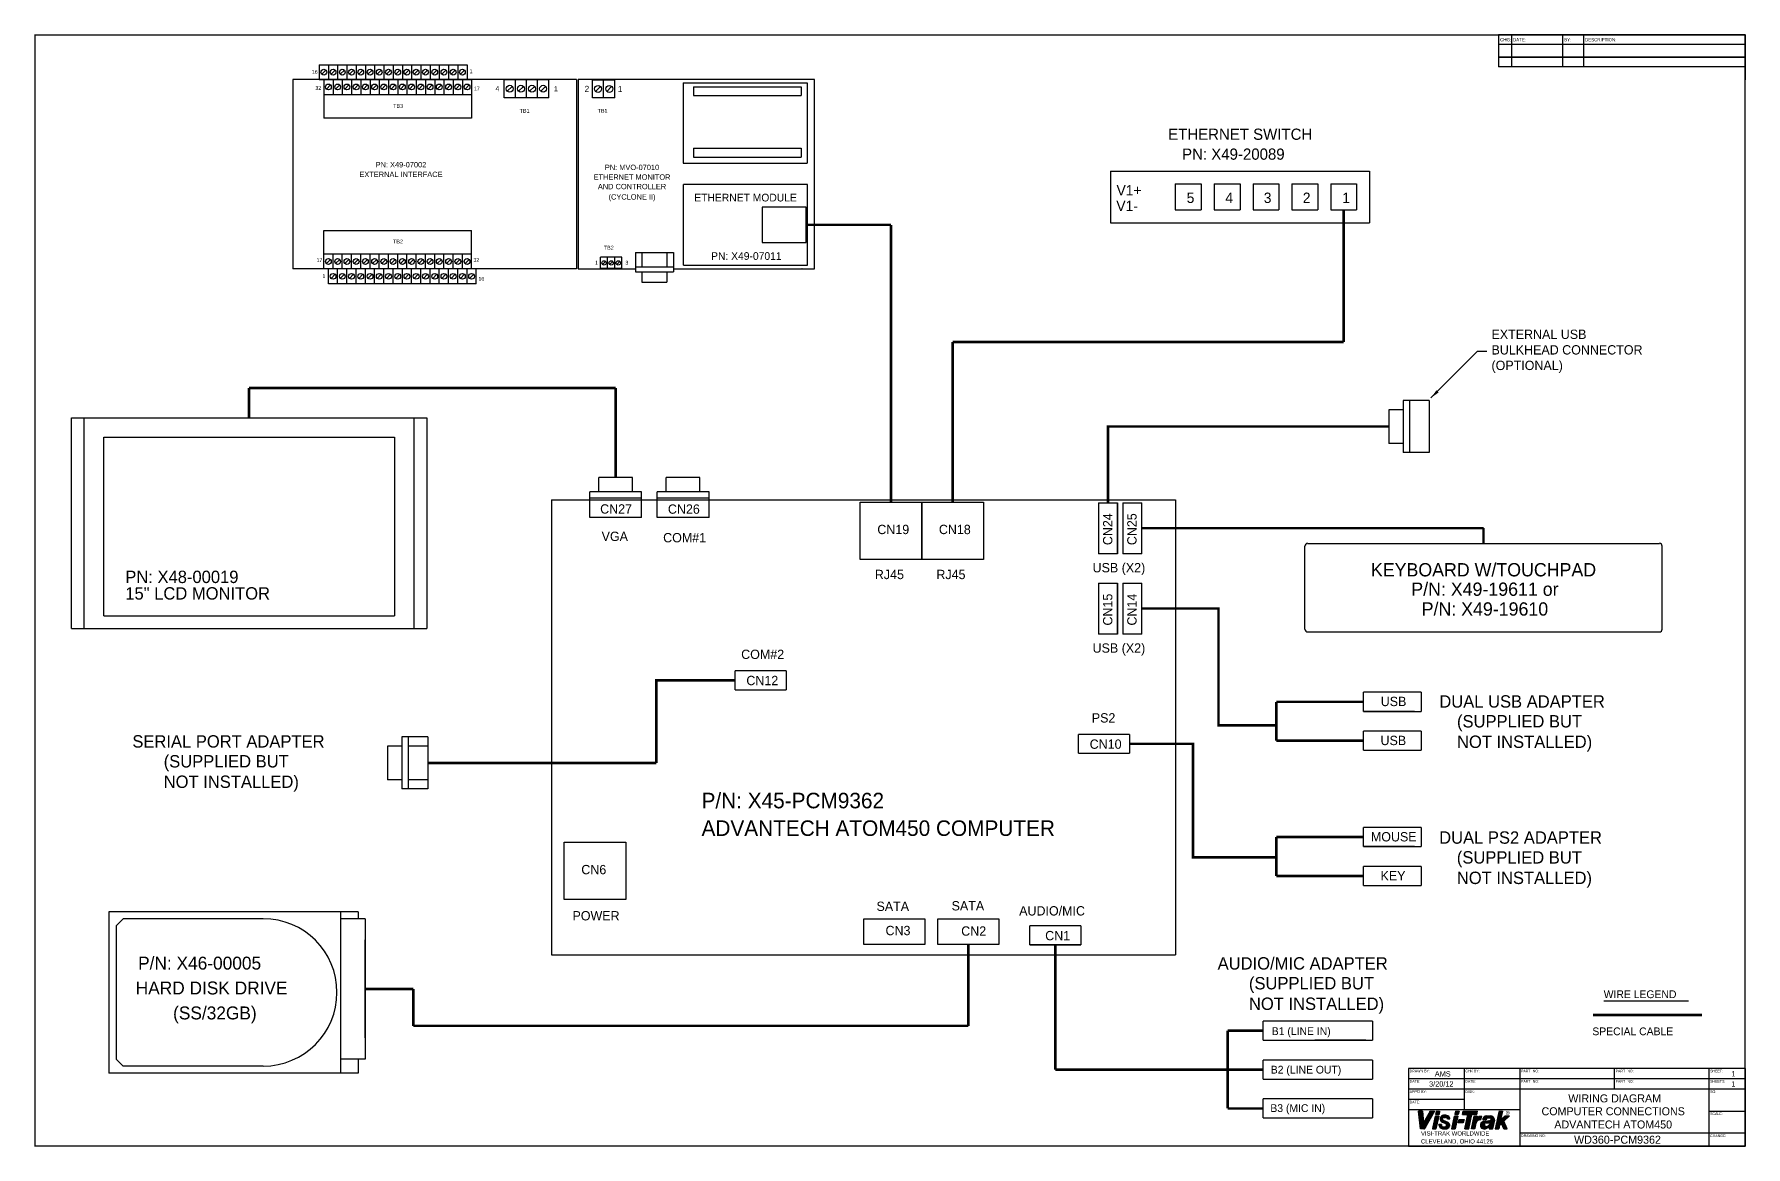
# Model space of a CAD drawing. Extents: x -174 to 331, y -262 to 77.
# Drawn here: x -13.69 to 19.35, y -262.29 to -240.81 of the extents above; entities that cross this region are included whole.
import ezdxf
from ezdxf.enums import TextEntityAlignment as Align

# ---------------------------------------------------------------- set-up
doc = ezdxf.new("R2010")
doc.units = 0
doc.header["$MEASUREMENT"] = 0
doc.linetypes.add('HIDDEN', pattern=[0.375, 0.25, -0.125])
doc.layers.get('0').update_dxf_attribs({"linetype": 'CONTINUOUS'})
for name, color, linetype in [('1', 3, 'CONTINUOUS'), ('1-TOP', 6, 'CONTINUOUS'), ('2-BOTTOM', 7, 'CONTINUOUS'), ('3-SILK1', 9, 'CONTINUOUS'), ('5-BORDERS_PHO', 15, 'CONTINUOUS'), ('TERMINALS', 3, 'CONTINUOUS'), ('TITLE', 2, 'CONTINUOUS')]:
    doc.layers.add(name, color=color, linetype=linetype)
doc.dimstyles.get("Standard").update_dxf_attribs({"dimtxt": 0.18, "dimasz": 0.18, "dimexe": 0.18, "dimexo": 0.0625, "dimgap": 0.09, "dimtad": 0, "dimtih": 1, "dimtoh": 1, "dimdec": 4, "dimzin": 0, "dimdsep": 46, "dimtxsty": 'Standard', "dimcen": 0.09, "dimadec": 0, "dimazin": 0, "dimtfac": 1, "dimtdec": 4, "dimtofl": 0, "dimtmove": 0, "dimatfit": 3, "dimfxl": 1, "dimtolj": 1, "dimtzin": 0, "dimarcsym": 0})

# ---------------------------------------------------------------- blocks, each defined once
blk = doc.blocks.new('REVTITLE')
at = {"color": 2}
blk.add_line((3.85, 0), (3.85, -0.35), dxfattribs=at)
at = {"layer": 'TITLE'}
for p, q in [((3.85, 0), (0, 0)), ((0, 0), (0, -0.35)), ((3.85, -0.15), (0, -0.15)), ((0.2, 0), (0.2, -0.35)), ((1, 0), (1, -0.35)), ((1.325, 0), (1.325, -0.35))]:
    blk.add_line(p, q, dxfattribs=at)
for s, p in [('CHG:', (0.025, -0.1)), ('DATE:', (0.225, -0.1)), ('BY:', (1.025, -0.1)), ('DESCRIPTION:', (1.35, -0.1))]:
    blk.add_text(s, height=0.05, dxfattribs=at).set_placement(p)

msp = doc.modelspace()

# ---------------------------------------------------------------- hatches: boundary and pattern name
at = {"layer": 'TITLE'}
h = msp.add_hatch(dxfattribs=at)
h.set_pattern_fill('ANSI31', color=3, scale=0.05, style=0)
h.set_pattern_definition([(45, (-10.9156514, -261.873287), (-0.0044194174, 0.0044194174), [])])
h.paths.add_polyline_path([(14.057, -261.663), (14.154, -261.663), (14.168, -261.596), (13.894, -261.596), (13.879, -261.663), (13.98, -261.663), (13.923, -261.942), (14, -261.942)])
h.paths.add_polyline_path([(14.165, -261.725), (14.171, -261.697), (14.104, -261.697), (14.053, -261.942), (14.12, -261.942), (14.145, -261.823, -0.412622), (14.229, -261.766), (14.243, -261.697, 0.177777)])
h.paths.add_polyline_path([(14.412, -261.778), (14.292, -261.8, 1.175865), (14.326, -261.938), (14.403, -261.899), (14.393, -261.942), (14.461, -261.942), (14.496, -261.773, 0.450896), (14.424, -261.692), (14.343, -261.692, 0.343381), (14.273, -261.747), (14.269, -261.765), (14.337, -261.765, -0.408367), (14.373, -261.73), (14.408, -261.73, -0.927229)])
h.paths.add_polyline_path([(14.424, -261.822, -0.222166), (14.35, -261.892, -1.186669), (14.338, -261.822)], flags=16)
h.paths.add_polyline_path([(14.615, -261.769), (14.651, -261.596), (14.584, -261.596), (14.512, -261.942), (14.579, -261.942), (14.595, -261.866), (14.629, -261.834), (14.675, -261.942), (14.743, -261.942), (14.678, -261.791), (14.788, -261.692), (14.701, -261.692)])
h.paths.add_polyline_path([(13.668, -261.942), (13.735, -261.942), (13.79, -261.697), (13.723, -261.697)])
h.paths.add_polyline_path([(13.909, -261.759), (13.812, -261.759), (13.798, -261.822), (13.894, -261.822)])
h.paths.add_polyline_path([(13.797, -261.663), (13.812, -261.596), (13.745, -261.596), (13.73, -261.663)])
h.paths.add_polyline_path([(13.52, -261.72), (13.553, -261.72, -0.378254), (13.587, -261.75), (13.637, -261.75, 0.105062), (13.628, -261.72, 0.423951), (13.475, -261.695, 0.564165), (13.489, -261.812), (13.556, -261.842, -0.850893), (13.542, -261.9), (13.501, -261.9, -0.428023), (13.471, -261.866), (13.471, -261.858), (13.421, -261.858, 0.10636), (13.426, -261.885, 0.275844), (13.521, -261.942), (13.55, -261.942, 0.11899), (13.599, -261.928, 0.591571), (13.598, -261.812), (13.509, -261.772, -0.984349)])
h.paths.add_polyline_path([(13.42, -261.697), (13.353, -261.697), (13.298, -261.942), (13.366, -261.942)])
h.paths.add_polyline_path([(13.428, -261.663), (13.438, -261.596), (13.375, -261.596), (13.36, -261.663)])
h.paths.add_polyline_path([(13.336, -261.596), (13.254, -261.596), (13.129, -261.827), (13.109, -261.596), (13.032, -261.596), (13.071, -261.942), (13.148, -261.942)])

# ---------------------------------------------------------------- linework, layer by layer
at = {"color": 2}
for p, q in [((14.576, -241.256), (19.334, -241.256)), ((19.334, -241.256), (19.334, -241.689))]:
    msp.add_line(p, q, dxfattribs=at)
at = {"color": 7, "linetype": 'Continuous'}
for p, q in [((-1.165, -241.749), (1.232, -241.749)), ((-1.165, -241.749), (-1.165, -243.301)), ((-0.964, -241.823), (1.113, -241.823)), ((-0.964, -241.823), (-0.964, -241.996)), ((1.113, -241.823), (1.113, -241.996)), ((1.232, -241.749), (1.232, -243.301)), ((-0.964, -241.996), (1.113, -241.996)), ((-0.964, -243.011), (1.113, -243.011)), ((-0.964, -243.011), (-0.964, -243.184)), ((1.113, -243.011), (1.113, -243.184)), ((-1.165, -243.301), (1.232, -243.301)), ((-0.964, -243.184), (1.113, -243.184)), ((-3.706, -249.797), (-3.706, -258.578)), ((-3.706, -249.797), (8.337, -249.797)), ((7.222, -250.838), (7.222, -249.853)), ((7.689, -250.838), (7.689, -249.853)), ((8.337, -249.797), (8.337, -258.578)), ((7.222, -252.389), (7.222, -251.404)), ((7.689, -252.389), (7.689, -251.404)), ((-0.159, -253.463), (0.827, -253.463)), ((11.969, -253.881), (13.079, -253.881)), ((6.469, -254.691), (7.454, -254.691)), ((11.969, -254.631), (13.079, -254.631)), ((11.969, -256.493), (13.079, -256.493)), ((11.969, -257.243), (13.079, -257.243)), ((-3.706, -258.578), (8.337, -258.578)), ((5.526, -258.388), (6.512, -258.388)), ((10.031, -260.23), (12.141, -260.23)), ((10.031, -260.98), (12.141, -260.98)), ((10.031, -261.73), (12.141, -261.73))]:
    msp.add_line(p, q, dxfattribs=at)
for p, q in [((7.086, -243.451), (12.086, -243.451)), ((7.086, -243.451), (7.086, -244.451)), ((12.086, -243.451), (12.086, -244.451)), ((7.086, -243.654), (7.086, -244.248)), ((8.336, -243.701), (8.836, -243.701)), ((8.336, -243.701), (8.336, -244.201)), ((8.836, -243.701), (8.836, -244.201)), ((9.086, -243.701), (9.586, -243.701)), ((9.086, -243.701), (9.086, -244.201)), ((9.586, -243.701), (9.586, -244.201)), ((9.836, -243.701), (10.336, -243.701)), ((9.836, -243.701), (9.836, -244.201)), ((10.336, -243.701), (10.336, -244.201)), ((10.586, -243.701), (11.086, -243.701)), ((10.586, -243.701), (10.586, -244.201)), ((11.086, -243.701), (11.086, -244.201)), ((11.336, -243.701), (11.836, -243.701)), ((11.336, -243.701), (11.336, -244.201)), ((11.836, -243.701), (11.836, -244.201)), ((7.086, -244.451), (12.086, -244.451)), ((8.336, -244.201), (8.836, -244.201)), ((9.086, -244.201), (9.586, -244.201)), ((9.836, -244.201), (10.336, -244.201)), ((10.586, -244.201), (11.086, -244.201)), ((11.336, -244.201), (11.836, -244.201)), ((-12.973, -248.214), (-6.114, -248.214)), ((-12.973, -252.285), (-12.973, -248.214)), ((-12.723, -252.285), (-12.723, -248.214)), ((-6.364, -248.214), (-6.364, -252.285)), ((-6.114, -248.214), (-6.114, -252.285)), ((-12.348, -248.589), (-6.739, -248.589)), ((-12.348, -252.035), (-12.348, -248.589)), ((-6.739, -248.589), (-6.739, -252.035)), ((6.856, -249.853), (6.856, -250.838)), ((6.856, -249.853), (7.222, -249.853)), ((7.222, -249.853), (7.222, -250.838)), ((7.222, -250.838), (7.222, -250.053)), ((7.322, -249.853), (7.322, -250.838)), ((7.322, -249.853), (7.689, -249.853)), ((7.689, -250.838), (7.689, -250.053)), ((10.837, -252.295), (10.837, -250.691)), ((10.89, -250.638), (17.68, -250.638)), ((17.733, -252.295), (17.733, -250.691)), ((7.222, -250.838), (6.856, -250.838)), ((7.689, -250.838), (7.322, -250.838)), ((6.856, -251.404), (6.856, -252.389)), ((6.856, -251.404), (7.222, -251.404)), ((7.222, -251.404), (7.222, -252.389)), ((7.322, -251.404), (7.322, -252.389)), ((7.322, -251.404), (7.689, -251.404)), ((7.222, -252.389), (7.222, -251.604)), ((7.689, -252.389), (7.689, -251.604)), ((-12.348, -252.035), (-6.739, -252.035)), ((-12.973, -252.285), (-6.114, -252.285)), ((7.222, -252.389), (6.856, -252.389)), ((7.689, -252.389), (7.322, -252.389)), ((10.89, -252.349), (17.68, -252.349)), ((-0.159, -253.463), (-0.159, -253.097)), ((0.827, -253.097), (-0.159, -253.097)), ((0.827, -253.097), (0.827, -253.463)), ((13.079, -253.514), (11.969, -253.514)), ((11.969, -253.881), (11.969, -253.514)), ((13.079, -253.514), (13.079, -253.881)), ((12.954, -253.881), (11.969, -253.881)), ((11.969, -253.881), (12.754, -253.881)), ((7.454, -254.325), (6.469, -254.325)), ((6.469, -254.691), (6.469, -254.325)), ((7.454, -254.325), (7.454, -254.691)), ((11.969, -254.631), (11.969, -254.264)), ((13.079, -254.264), (11.969, -254.264)), ((13.079, -254.264), (13.079, -254.631)), ((11.969, -254.631), (12.754, -254.631)), ((11.969, -256.493), (11.969, -256.126)), ((13.079, -256.126), (11.969, -256.126)), ((13.079, -256.126), (13.079, -256.493)), ((12.954, -256.493), (11.969, -256.493)), ((11.969, -256.493), (12.754, -256.493)), ((13.079, -256.876), (11.969, -256.876)), ((11.969, -257.243), (11.969, -256.876)), ((13.079, -256.876), (13.079, -257.243)), ((11.969, -257.243), (12.754, -257.243)), ((-7.44, -257.75), (-12.247, -257.75)), ((-12.247, -257.75), (-12.247, -260.863)), ((-12.111, -258.02), (-11.976, -257.885)), ((-12.111, -258.02), (-12.111, -260.593)), ((-9.268, -257.885), (-11.976, -257.885)), ((-7.779, -257.75), (-7.779, -260.863)), ((-7.305, -257.885), (-7.779, -257.885)), ((-7.44, -257.75), (-7.44, -257.885)), ((-7.305, -257.885), (-7.305, -260.593)), ((-7.305, -260.186), (-7.305, -258.291)), ((6.512, -258.021), (5.526, -258.021)), ((5.526, -258.388), (5.526, -258.021)), ((6.512, -258.021), (6.512, -258.388)), ((6.512, -258.388), (5.526, -258.388)), ((5.526, -258.388), (6.312, -258.388)), ((16.605, -259.467), (18.242, -259.467)), ((12.141, -259.863), (10.031, -259.863)), ((10.031, -260.23), (10.031, -259.863)), ((12.141, -259.863), (12.141, -260.23)), ((12.016, -260.23), (11.031, -260.23)), ((11.031, -260.23), (11.816, -260.23)), ((-11.976, -260.728), (-12.111, -260.593)), ((-7.305, -260.593), (-7.779, -260.593)), ((-7.44, -260.593), (-7.44, -260.863)), ((12.141, -260.613), (10.031, -260.613)), ((10.031, -260.98), (10.031, -260.613)), ((12.141, -260.613), (12.141, -260.98)), ((-7.44, -260.863), (-12.247, -260.863)), ((-9.268, -260.728), (-11.976, -260.728)), ((11.031, -260.98), (11.816, -260.98)), ((12.141, -261.363), (10.031, -261.363)), ((10.031, -261.73), (10.031, -261.363)), ((12.141, -261.363), (12.141, -261.73)), ((11.031, -261.73), (11.816, -261.73))]:
    msp.add_line(p, q)
at = {"color": 7}
for p, q in [((-2.087, -245.026), (-2.087, -245.394)), ((-1.959, -245.026), (-1.959, -245.302)), ((-1.481, -245.026), (-1.481, -245.302)), ((-1.352, -245.026), (-1.352, -245.394)), ((-2.087, -245.394), (-1.352, -245.394)), ((-1.959, -245.394), (-1.959, -245.596)), ((-1.481, -245.394), (-1.481, -245.596)), ((12.733, -248.058), (12.458, -248.058)), ((12.733, -247.883), (12.733, -248.883)), ((13.233, -247.883), (12.733, -247.883)), ((13.233, -247.883), (12.733, -247.883)), ((12.733, -248.708), (12.458, -248.708)), ((13.233, -248.883), (12.733, -248.883)), ((-2.79, -249.642), (-2.79, -249.367)), ((-2.14, -249.642), (-2.14, -249.367)), ((-1.49, -249.642), (-1.49, -249.367)), ((-0.84, -249.642), (-0.84, -249.367)), ((-2.965, -250.142), (-2.965, -249.642)), ((-1.965, -249.642), (-2.965, -249.642)), ((-1.965, -250.142), (-1.965, -249.642)), ((-1.965, -250.142), (-1.965, -249.642)), ((-1.665, -250.142), (-1.665, -249.642)), ((-0.665, -249.642), (-1.665, -249.642)), ((-0.665, -250.142), (-0.665, -249.642)), ((-6.094, -254.376), (-6.594, -254.376)), ((-6.594, -254.376), (-6.594, -255.376)), ((-6.594, -254.551), (-6.869, -254.551)), ((-6.094, -254.551), (-6.469, -254.551)), ((-6.594, -255.201), (-6.869, -255.201)), ((-6.094, -255.376), (-6.594, -255.376)), ((-6.094, -255.201), (-6.469, -255.201))]:
    msp.add_line(p, q, dxfattribs=at)
at = {"color": 3}
for p in [(19.334, -260.773), (12.834, -262.273)]:
    msp.add_line(p, (19.334, -262.273), dxfattribs=at)
at = {"linetype": 'HIDDEN', "const_width": 0.05}
for points in [[(1.209, -244.49), (2.849, -244.49)], [(2.849, -249.841), (2.849, -244.49)], [(11.586, -244.201), (11.586, -246.753)], [(4.037, -249.841), (4.037, -246.753)], [(11.586, -246.753), (4.037, -246.753)], [(-9.543, -247.64), (-2.465, -247.64)], [(-9.543, -248.214), (-9.543, -247.64)], [(-2.465, -249.367), (-2.465, -247.64)], [(7.039, -249.853), (7.039, -248.383), (12.458, -248.383)], [(7.689, -250.345), (14.285, -250.345)], [(14.285, -250.638), (14.285, -250.345)], [(7.689, -251.896), (9.17, -251.896), (9.17, -254.149), (10.284, -254.149)], [(-0.159, -253.28), (-1.684, -253.28), (-1.684, -254.876)], [(10.284, -253.698), (10.284, -254.448)], [(7.454, -254.508), (8.678, -254.508), (8.678, -256.7), (10.284, -256.7)], [(-1.684, -254.876), (-6.094, -254.876)], [(10.284, -256.309), (10.284, -257.059)], [(4.34, -259.952), (4.34, -258.381)], [(6.019, -260.797), (6.019, -258.388)], [(-6.372, -259.239), (-7.305, -259.239)], [(-6.372, -259.952), (-6.372, -259.239)], [(-6.372, -259.952), (4.34, -259.952)], [(16.399, -259.742), (18.503, -259.742)], [(9.347, -260.047), (9.347, -261.547)], [(9.347, -260.047), (10.031, -260.047)], [(9.347, -260.797), (6.019, -260.797)], [(9.347, -260.797), (10.031, -260.797)], [(9.347, -261.547), (10.031, -261.547)]]:
    msp.add_lwpolyline(points, dxfattribs=at)
at = {"color": 7, "linetype": 'Continuous'}
for points in [[(2.255, -249.841), (3.443, -249.841), (3.443, -250.947), (2.255, -250.947)], [(3.443, -249.841), (4.631, -249.841), (4.631, -250.947), (3.443, -250.947)], [(-3.459, -256.407), (-2.271, -256.407), (-2.271, -257.513), (-3.459, -257.513)], [(3.502, -257.887), (3.502, -258.381), (2.322, -258.381), (2.322, -257.887)], [(4.93, -257.887), (4.93, -258.381), (3.75, -258.381), (3.75, -257.887)]]:
    msp.add_lwpolyline(points, close=True, dxfattribs=at)
at = {"linetype": 'HIDDEN'}
for points in [[(10.284, -253.698, 0.05, 0.05, 0), (11.969, -253.698, 0.05, 0.05, 0)], [(10.284, -254.448, 0.05, 0.05, 0), (11.969, -254.448, 0.05, 0.05, 0)], [(10.284, -256.309, 0.05, 0.05, 0), (11.969, -256.309, 0.05, 0.05, 0)], [(10.284, -257.059, 0.05, 0.05, 0), (11.969, -257.059, 0.05, 0.05, 0)]]:
    msp.add_lwpolyline(points, format="xyseb", dxfattribs=at)
at = {"color": 7}
for centre, radius, start, end in [((1.373, -241.686), 0.00114, 0, 180), ((1.373, -241.686), 0.00114, 0, 180), ((1.373, -241.686), 0.00114, 0, 180), ((1.373, -241.686), 0.00114, 0, 180), ((1.373, -241.686), 0.00114, 180, 0), ((1.373, -241.686), 0.00114, 180, 0), ((1.373, -241.686), 0.00114, 180, 0), ((1.373, -241.686), 0.00114, 180, 0), ((-0.684, -245.266), 0.000228, 0, 180), ((-0.684, -245.266), 0.000228, 0, 180), ((-0.684, -245.266), 0.000228, 0, 180), ((-0.684, -245.266), 0.000228, 0, 180), ((-0.684, -245.266), 0.000228, 180, 0), ((-0.684, -245.266), 0.000228, 180, 0), ((-0.684, -245.266), 0.000228, 180, 0), ((-0.684, -245.266), 0.000228, 180, 0), ((1.129, -245.339), 0.00114, 0, 180), ((1.129, -245.339), 0.00114, 0, 180), ((1.129, -245.339), 0.00114, 0, 180), ((1.129, -245.339), 0.00114, 0, 180), ((1.129, -245.339), 0.00114, 180, 0), ((1.129, -245.339), 0.00114, 180, 0), ((1.129, -245.339), 0.00114, 180, 0), ((1.129, -245.339), 0.00114, 180, 0), ((1.233, -245.266), 0.000228, 0, 180), ((1.233, -245.266), 0.000228, 0, 180), ((1.233, -245.266), 0.000228, 180, 0), ((1.233, -245.266), 0.000228, 180, 0)]:
    msp.add_arc(centre, radius, start, end, dxfattribs=at)
for centre, radius, start, end in [((10.89, -250.691), 0.0535, 90, 180), ((17.68, -250.691), 0.0535, 0, 90), ((10.89, -252.295), 0.0535, 180, 270), ((17.68, -252.295), 0.0535, 270, 0), ((-9.268, -259.306), 1.422, 270, 90)]:
    msp.add_arc(centre, radius, start, end)
at = {"layer": '1-TOP', "color": 7, "linetype": 'Continuous'}
for p, q in [((-3.221, -241.686), (-8.699, -241.686)), ((-8.699, -241.686), (-8.699, -245.341)), ((-3.221, -245.341), (-8.699, -245.341))]:
    msp.add_line(p, q, dxfattribs=at)
at = {"layer": '1-TOP', "color": 7}
for p, q in [((1.373, -241.686), (-3.192, -241.686)), ((-3.192, -241.686), (-3.192, -245.339)), ((1.373, -245.339), (1.373, -241.686)), ((-2.087, -245.026), (-1.352, -245.026)), ((-3.192, -245.339), (-2.087, -245.339)), ((-2.087, -245.302), (-1.352, -245.302)), ((-1.352, -245.339), (1.373, -245.339)), ((-1.959, -245.596), (-1.481, -245.596)), ((12.458, -248.058), (12.458, -248.708)), ((12.858, -247.883), (12.858, -248.883)), ((13.233, -247.883), (13.233, -248.883)), ((13.233, -247.883), (13.233, -248.883)), ((13.233, -247.883), (13.233, -248.883)), ((-2.14, -249.367), (-2.79, -249.367)), ((-0.84, -249.367), (-1.49, -249.367)), ((-1.965, -249.767), (-2.965, -249.767)), ((-0.665, -249.767), (-1.665, -249.767)), ((-1.965, -250.142), (-2.965, -250.142)), ((-0.665, -250.142), (-1.665, -250.142)), ((-6.469, -254.376), (-6.469, -255.376)), ((-6.094, -254.376), (-6.094, -255.376)), ((-6.869, -254.551), (-6.869, -255.201))]:
    msp.add_line(p, q, dxfattribs=at)
at = {"layer": '2-BOTTOM', "color": 7}
msp.add_line((-3.221, -241.686), (-3.221, -245.341), dxfattribs=at)
at = {"layer": '5-BORDERS_PHO', "color": 7}
for p, q in [((1.233, -243.713), (-1.16, -243.713)), ((-1.16, -245.266), (-1.16, -243.713)), ((1.233, -245.266), (1.233, -243.713)), ((1.209, -244.149), (0.364, -244.149)), ((0.364, -244.149), (0.364, -244.83)), ((1.209, -244.83), (1.209, -244.149)), ((0.364, -244.83), (1.209, -244.83)), ((-1.16, -245.266), (1.233, -245.266))]:
    msp.add_line(p, q, dxfattribs=at)
at = {"layer": 'TERMINALS', "color": 7}
for p, q in [((-8.189, -241.401), (-8.011, -241.401)), ((-8.189, -241.401), (-8.189, -241.686)), ((-8.011, -241.401), (-8.011, -241.686)), ((-8.011, -241.401), (-7.833, -241.401)), ((-7.833, -241.401), (-7.833, -241.686)), ((-7.833, -241.401), (-7.654, -241.401)), ((-7.654, -241.401), (-7.476, -241.401)), ((-7.654, -241.401), (-7.654, -241.686)), ((-7.476, -241.401), (-7.476, -241.686)), ((-7.476, -241.401), (-7.476, -241.686)), ((-7.476, -241.401), (-7.298, -241.401)), ((-7.298, -241.401), (-7.119, -241.401)), ((-7.298, -241.401), (-7.298, -241.686)), ((-7.119, -241.401), (-6.941, -241.401)), ((-7.119, -241.401), (-7.119, -241.686)), ((-6.941, -241.401), (-6.763, -241.401)), ((-6.941, -241.401), (-6.941, -241.686)), ((-6.763, -241.401), (-6.763, -241.686)), ((-6.763, -241.401), (-6.584, -241.401)), ((-6.584, -241.401), (-6.406, -241.401)), ((-6.584, -241.401), (-6.584, -241.686)), ((-6.406, -241.401), (-6.406, -241.686)), ((-6.406, -241.401), (-6.227, -241.401)), ((-6.227, -241.401), (-6.049, -241.401)), ((-6.227, -241.401), (-6.227, -241.686)), ((-6.049, -241.401), (-5.871, -241.401)), ((-6.049, -241.401), (-6.049, -241.686)), ((-6.049, -241.401), (-6.049, -241.686)), ((-5.871, -241.401), (-5.692, -241.401)), ((-5.871, -241.401), (-5.871, -241.686)), ((-5.692, -241.401), (-5.514, -241.401)), ((-5.692, -241.401), (-5.692, -241.686)), ((-5.514, -241.401), (-5.336, -241.401)), ((-5.514, -241.401), (-5.514, -241.686)), ((-5.336, -241.401), (-5.336, -241.686)), ((-8.189, -241.686), (-7.387, -241.686)), ((-8.061, -241.504), (-8.139, -241.583)), ((-8.1, -241.686), (-7.922, -241.686)), ((-8.1, -241.686), (-8.1, -241.972)), ((-7.972, -241.79), (-8.05, -241.869)), ((-7.882, -241.504), (-7.961, -241.583)), ((-7.922, -241.686), (-7.743, -241.686)), ((-7.922, -241.686), (-7.922, -241.972)), ((-7.793, -241.79), (-7.872, -241.869)), ((-7.704, -241.504), (-7.783, -241.583)), ((-7.743, -241.686), (-7.565, -241.686)), ((-7.743, -241.686), (-7.743, -241.972)), ((-7.615, -241.79), (-7.694, -241.869)), ((-7.526, -241.504), (-7.604, -241.583)), ((-7.565, -241.686), (-7.387, -241.686)), ((-7.565, -241.686), (-7.565, -241.972)), ((-7.437, -241.79), (-7.515, -241.869)), ((-7.476, -241.686), (-6.049, -241.686)), ((-7.347, -241.504), (-7.426, -241.583)), ((-7.387, -241.686), (-7.208, -241.686)), ((-7.387, -241.686), (-7.387, -241.972)), ((-7.387, -241.686), (-7.387, -241.972)), ((-7.258, -241.79), (-7.337, -241.869)), ((-7.169, -241.504), (-7.248, -241.583)), ((-7.208, -241.686), (-7.03, -241.686)), ((-7.208, -241.686), (-7.208, -241.972)), ((-7.08, -241.79), (-7.159, -241.869)), ((-6.991, -241.504), (-7.069, -241.583)), ((-7.03, -241.686), (-6.852, -241.686)), ((-7.03, -241.686), (-7.03, -241.972)), ((-6.902, -241.79), (-6.98, -241.869)), ((-6.812, -241.504), (-6.891, -241.583)), ((-6.852, -241.686), (-6.673, -241.686)), ((-6.852, -241.686), (-6.852, -241.972)), ((-6.723, -241.79), (-6.802, -241.869)), ((-6.634, -241.504), (-6.713, -241.583)), ((-6.673, -241.686), (-6.673, -241.972)), ((-6.673, -241.686), (-6.495, -241.686)), ((-6.545, -241.79), (-6.623, -241.869)), ((-6.534, -241.583), (-6.456, -241.504)), ((-6.495, -241.686), (-6.317, -241.686)), ((-6.495, -241.686), (-6.495, -241.972)), ((-6.445, -241.869), (-6.366, -241.79)), ((-6.277, -241.504), (-6.356, -241.583)), ((-6.317, -241.686), (-6.138, -241.686)), ((-6.317, -241.686), (-6.317, -241.972)), ((-6.188, -241.79), (-6.267, -241.869)), ((-6.178, -241.583), (-6.099, -241.504)), ((-6.138, -241.686), (-5.96, -241.686)), ((-6.138, -241.686), (-6.138, -241.972)), ((-6.088, -241.869), (-6.01, -241.79)), ((-5.921, -241.504), (-5.999, -241.583)), ((-5.96, -241.686), (-5.782, -241.686)), ((-5.96, -241.686), (-5.96, -241.972)), ((-5.831, -241.79), (-5.91, -241.869)), ((-5.821, -241.583), (-5.742, -241.504)), ((-5.782, -241.686), (-5.603, -241.686)), ((-5.782, -241.686), (-5.782, -241.972)), ((-5.732, -241.869), (-5.653, -241.79)), ((-5.564, -241.504), (-5.643, -241.583)), ((-5.603, -241.686), (-5.425, -241.686)), ((-5.603, -241.686), (-5.603, -241.972)), ((-5.475, -241.79), (-5.553, -241.869)), ((-5.464, -241.583), (-5.386, -241.504)), ((-5.425, -241.686), (-5.247, -241.686)), ((-5.425, -241.686), (-5.425, -241.972)), ((-5.375, -241.869), (-5.296, -241.79)), ((-5.247, -241.686), (-5.247, -241.972)), ((-4.511, -241.692), (-4.618, -241.692)), ((-4.618, -242.036), (-4.618, -241.692)), ((-4.463, -241.817), (-4.558, -241.912)), ((-4.296, -241.692), (-4.511, -241.692)), ((-4.403, -242.036), (-4.403, -241.692)), ((-4.344, -241.912), (-4.249, -241.817)), ((-4.082, -241.692), (-4.296, -241.692)), ((-4.189, -242.036), (-4.189, -241.692)), ((-4.034, -241.817), (-4.129, -241.912)), ((-3.867, -241.692), (-4.082, -241.692)), ((-3.974, -242.036), (-3.974, -241.692)), ((-3.914, -241.912), (-3.82, -241.817)), ((-3.76, -241.692), (-3.867, -241.692)), ((-3.76, -242.036), (-3.76, -241.692)), ((-3.76, -242.036), (-3.76, -241.692)), ((-2.806, -241.695), (-2.913, -241.695)), ((-2.913, -242.039), (-2.913, -241.695)), ((-2.759, -241.82), (-2.853, -241.914)), ((-2.591, -241.695), (-2.806, -241.695)), ((-2.699, -242.039), (-2.699, -241.695)), ((-2.639, -241.914), (-2.544, -241.82)), ((-2.484, -241.695), (-2.591, -241.695)), ((-2.484, -242.039), (-2.484, -241.695)), ((-8.1, -241.972), (-7.387, -241.972)), ((-7.387, -241.972), (-5.247, -241.972)), ((-5.247, -241.972), (-5.247, -242.428)), ((-4.403, -242.036), (-4.618, -242.036)), ((-4.189, -242.036), (-4.403, -242.036)), ((-3.974, -242.036), (-4.189, -242.036)), ((-3.76, -242.036), (-3.974, -242.036)), ((-2.699, -242.039), (-2.913, -242.039)), ((-2.484, -242.039), (-2.699, -242.039)), ((-5.247, -242.428), (-8.1, -242.428)), ((-8.1, -244.599), (-5.247, -244.599)), ((-8.1, -245.055), (-8.1, -244.599)), ((-5.96, -245.055), (-8.1, -245.055)), ((-8.1, -245.341), (-8.1, -245.055)), ((-7.922, -245.341), (-7.922, -245.055)), ((-7.743, -245.341), (-7.743, -245.055)), ((-7.565, -245.341), (-7.565, -245.055)), ((-7.387, -245.341), (-7.387, -245.055)), ((-7.208, -245.341), (-7.208, -245.055)), ((-7.03, -245.341), (-7.03, -245.055)), ((-6.852, -245.341), (-6.852, -245.055)), ((-6.673, -245.341), (-6.673, -245.055)), ((-6.495, -245.341), (-6.495, -245.055)), ((-6.317, -245.341), (-6.317, -245.055)), ((-6.138, -245.341), (-6.138, -245.055)), ((-5.247, -245.055), (-5.96, -245.055)), ((-5.96, -245.341), (-5.96, -245.055)), ((-5.96, -245.341), (-5.96, -245.055)), ((-5.782, -245.341), (-5.782, -245.055)), ((-5.603, -245.341), (-5.603, -245.055)), ((-5.425, -245.341), (-5.425, -245.055)), ((-5.247, -245.341), (-5.247, -245.055)), ((-2.759, -245.335), (-2.759, -245.115)), ((-2.691, -245.115), (-2.759, -245.115)), ((-2.553, -245.115), (-2.691, -245.115)), ((-2.622, -245.335), (-2.622, -245.115)), ((-2.347, -245.115), (-2.553, -245.115)), ((-2.485, -245.335), (-2.485, -245.115)), ((-2.347, -245.335), (-2.347, -245.115)), ((-7.922, -245.341), (-8.1, -245.341)), ((-7.972, -245.159), (-8.05, -245.238)), ((-8.011, -245.627), (-8.011, -245.341)), ((-7.882, -245.445), (-7.961, -245.523)), ((-7.743, -245.341), (-7.922, -245.341)), ((-7.872, -245.238), (-7.793, -245.159)), ((-7.833, -245.627), (-7.833, -245.341)), ((-7.783, -245.523), (-7.704, -245.445)), ((-7.565, -245.341), (-7.743, -245.341)), ((-7.615, -245.159), (-7.694, -245.238)), ((-7.654, -245.627), (-7.654, -245.341)), ((-7.526, -245.445), (-7.604, -245.523)), ((-7.387, -245.341), (-7.565, -245.341)), ((-7.515, -245.238), (-7.437, -245.159)), ((-7.476, -245.627), (-7.476, -245.341)), ((-7.426, -245.523), (-7.347, -245.445)), ((-7.208, -245.341), (-7.387, -245.341)), ((-7.258, -245.159), (-7.337, -245.238)), ((-5.871, -245.341), (-7.298, -245.341)), ((-7.298, -245.627), (-7.298, -245.341)), ((-7.298, -245.627), (-7.298, -245.341)), ((-7.169, -245.445), (-7.248, -245.523)), ((-7.03, -245.341), (-7.208, -245.341)), ((-7.159, -245.238), (-7.08, -245.159)), ((-7.119, -245.627), (-7.119, -245.341)), ((-7.069, -245.523), (-6.991, -245.445)), ((-6.852, -245.341), (-7.03, -245.341)), ((-6.902, -245.159), (-6.98, -245.238)), ((-6.941, -245.627), (-6.941, -245.341)), ((-6.812, -245.445), (-6.891, -245.523)), ((-6.673, -245.341), (-6.852, -245.341)), ((-6.802, -245.238), (-6.723, -245.159)), ((-6.763, -245.627), (-6.763, -245.341)), ((-6.713, -245.523), (-6.634, -245.445)), ((-6.495, -245.341), (-6.673, -245.341)), ((-6.623, -245.238), (-6.545, -245.159)), ((-6.584, -245.627), (-6.584, -245.341)), ((-6.534, -245.523), (-6.456, -245.445)), ((-6.317, -245.341), (-6.495, -245.341)), ((-6.445, -245.238), (-6.366, -245.159)), ((-6.406, -245.627), (-6.406, -245.341)), ((-6.356, -245.523), (-6.277, -245.445)), ((-6.138, -245.341), (-6.317, -245.341)), ((-6.267, -245.238), (-6.188, -245.159)), ((-6.227, -245.627), (-6.227, -245.341)), ((-6.178, -245.523), (-6.099, -245.445)), ((-5.96, -245.341), (-6.138, -245.341)), ((-6.088, -245.238), (-6.01, -245.159)), ((-6.049, -245.627), (-6.049, -245.341)), ((-5.999, -245.523), (-5.921, -245.445)), ((-5.157, -245.341), (-5.96, -245.341)), ((-5.782, -245.341), (-5.96, -245.341)), ((-5.91, -245.238), (-5.831, -245.159)), ((-5.871, -245.627), (-5.871, -245.341)), ((-5.871, -245.627), (-5.871, -245.341)), ((-5.821, -245.523), (-5.742, -245.445)), ((-5.603, -245.341), (-5.782, -245.341)), ((-5.732, -245.238), (-5.653, -245.159)), ((-5.692, -245.627), (-5.692, -245.341)), ((-5.643, -245.523), (-5.564, -245.445)), ((-5.425, -245.341), (-5.603, -245.341)), ((-5.553, -245.238), (-5.475, -245.159)), ((-5.514, -245.627), (-5.514, -245.341)), ((-5.464, -245.523), (-5.386, -245.445)), ((-5.247, -245.341), (-5.425, -245.341)), ((-5.375, -245.238), (-5.296, -245.159)), ((-5.336, -245.627), (-5.336, -245.341)), ((-5.286, -245.523), (-5.207, -245.445)), ((-5.157, -245.627), (-5.157, -245.341)), ((-2.622, -245.335), (-2.759, -245.335)), ((-2.661, -245.195), (-2.721, -245.255)), ((-2.485, -245.335), (-2.622, -245.335)), ((-2.584, -245.255), (-2.523, -245.195)), ((-2.347, -245.335), (-2.485, -245.335)), ((-2.386, -245.195), (-2.446, -245.255)), ((-7.833, -245.627), (-8.011, -245.627)), ((-7.654, -245.627), (-7.833, -245.627)), ((-7.476, -245.627), (-7.654, -245.627)), ((-7.298, -245.627), (-7.476, -245.627)), ((-7.119, -245.627), (-7.298, -245.627)), ((-6.941, -245.627), (-7.119, -245.627)), ((-6.763, -245.627), (-6.941, -245.627)), ((-6.584, -245.627), (-6.763, -245.627)), ((-6.406, -245.627), (-6.584, -245.627)), ((-6.227, -245.627), (-6.406, -245.627)), ((-6.049, -245.627), (-6.227, -245.627)), ((-5.871, -245.627), (-6.049, -245.627)), ((-5.692, -245.627), (-5.871, -245.627)), ((-5.514, -245.627), (-5.692, -245.627)), ((-5.336, -245.627), (-5.514, -245.627)), ((-5.157, -245.627), (-5.336, -245.627))]:
    msp.add_line(p, q, dxfattribs=at)
at = {"layer": 'TERMINALS', "color": 7, "linetype": 'Continuous'}
for p, q in [((-8.1, -241.972), (-8.1, -242.428)), ((-5.247, -245.055), (-5.247, -244.599))]:
    msp.add_line(p, q, dxfattribs=at)
at = {"layer": 'TERMINALS', "color": 7}
for centre, radius in [((-8.1, -241.543), 0.0556), ((-7.922, -241.543), 0.0556), ((-7.743, -241.543), 0.0556), ((-7.565, -241.543), 0.0556), ((-7.387, -241.543), 0.0556), ((-7.208, -241.543), 0.0556), ((-7.03, -241.543), 0.0556), ((-6.852, -241.543), 0.0556), ((-6.673, -241.543), 0.0556), ((-6.495, -241.543), 0.0556), ((-6.317, -241.543), 0.0556), ((-6.138, -241.543), 0.0556), ((-5.96, -241.543), 0.0556), ((-5.782, -241.543), 0.0556), ((-5.603, -241.543), 0.0556), ((-5.425, -241.543), 0.0556), ((-8.011, -241.829), 0.0556), ((-7.833, -241.829), 0.0556), ((-7.654, -241.829), 0.0556), ((-7.476, -241.829), 0.0556), ((-7.298, -241.829), 0.0556), ((-7.119, -241.829), 0.0556), ((-6.941, -241.829), 0.0556), ((-6.763, -241.829), 0.0556), ((-6.584, -241.829), 0.0556), ((-6.406, -241.829), 0.0556), ((-6.227, -241.829), 0.0556), ((-6.049, -241.829), 0.0556), ((-5.871, -241.829), 0.0556), ((-5.692, -241.829), 0.0556), ((-5.514, -241.829), 0.0556), ((-5.336, -241.829), 0.0556), ((-4.511, -241.864), 0.0669), ((-4.296, -241.864), 0.0669), ((-4.082, -241.864), 0.0669), ((-3.867, -241.864), 0.0669), ((-2.806, -241.867), 0.0669), ((-2.591, -241.867), 0.0669), ((-8.011, -245.198), 0.0556), ((-7.922, -245.484), 0.0556), ((-7.833, -245.198), 0.0556), ((-7.743, -245.484), 0.0556), ((-7.654, -245.198), 0.0556), ((-7.565, -245.484), 0.0556), ((-7.476, -245.198), 0.0556), ((-7.387, -245.484), 0.0556), ((-7.298, -245.198), 0.0556), ((-7.208, -245.484), 0.0556), ((-7.119, -245.198), 0.0556), ((-7.03, -245.484), 0.0556), ((-6.941, -245.198), 0.0556), ((-6.852, -245.484), 0.0556), ((-6.763, -245.198), 0.0556), ((-6.673, -245.484), 0.0556), ((-6.584, -245.198), 0.0556), ((-6.495, -245.484), 0.0556), ((-6.406, -245.198), 0.0556), ((-6.317, -245.484), 0.0556), ((-6.227, -245.198), 0.0556), ((-6.138, -245.484), 0.0556), ((-6.049, -245.198), 0.0556), ((-5.96, -245.484), 0.0556), ((-5.871, -245.198), 0.0556), ((-5.782, -245.484), 0.0556), ((-5.692, -245.198), 0.0556), ((-5.603, -245.484), 0.0556), ((-5.514, -245.198), 0.0556), ((-5.425, -245.484), 0.0556), ((-5.336, -245.198), 0.0556), ((-5.247, -245.484), 0.0556), ((-2.691, -245.225), 0.0428), ((-2.553, -245.225), 0.0428), ((-2.416, -245.225), 0.0428)]:
    msp.add_circle(centre, radius, dxfattribs=at)
at = {"layer": 'TITLE'}
for p, q in [((14.576, -241.009), (14.576, -241.194)), ((14.823, -241.009), (14.823, -241.194)), ((15.812, -241.009), (15.812, -241.194)), ((16.213, -241.009), (16.213, -241.194)), ((19.334, -241.256), (14.576, -241.256)), ((14.576, -241.256), (14.576, -241.442)), ((19.334, -241.442), (14.576, -241.442)), ((14.823, -241.256), (14.823, -241.442)), ((15.812, -241.256), (15.812, -241.442)), ((16.213, -241.256), (16.213, -241.442))]:
    msp.add_line(p, q, dxfattribs=at)
at = {"layer": 'TITLE', "color": 3}
for p, q in [((19.334, -260.773), (12.834, -260.773)), ((12.834, -260.773), (12.834, -262.273)), ((19.334, -260.973), (12.834, -260.973)), ((13.909, -260.773), (13.909, -261.573)), ((14.984, -260.773), (14.984, -262.273)), ((16.809, -260.773), (16.809, -261.173)), ((18.634, -260.773), (18.634, -262.273)), ((19.334, -261.173), (12.834, -261.173)), ((13.909, -261.373), (12.834, -261.373)), ((14.984, -261.573), (12.834, -261.573)), ((13.071, -261.942), (13.032, -261.596)), ((13.109, -261.596), (13.032, -261.596)), ((13.109, -261.596), (13.129, -261.827)), ((13.254, -261.596), (13.129, -261.827)), ((13.336, -261.596), (13.148, -261.942)), ((13.254, -261.596), (13.336, -261.596)), ((13.375, -261.596), (13.36, -261.663)), ((13.375, -261.596), (13.438, -261.596)), ((13.438, -261.596), (13.428, -261.663)), ((13.745, -261.596), (13.73, -261.663)), ((13.745, -261.596), (13.812, -261.596)), ((13.812, -261.596), (13.797, -261.663)), ((13.879, -261.663), (13.894, -261.596)), ((13.894, -261.596), (14.168, -261.596)), ((14.154, -261.663), (14.168, -261.596)), ((14.584, -261.596), (14.512, -261.942)), ((14.584, -261.596), (14.651, -261.596)), ((14.651, -261.596), (14.615, -261.769)), ((18.634, -261.598), (19.334, -261.598)), ((13.148, -261.942), (13.071, -261.942)), ((13.353, -261.697), (13.298, -261.942)), ((13.298, -261.942), (13.366, -261.942)), ((13.298, -261.942), (13.366, -261.942)), ((13.351, -261.697), (13.421, -261.697)), ((13.353, -261.697), (13.42, -261.697)), ((13.36, -261.663), (13.428, -261.663)), ((13.42, -261.697), (13.366, -261.942)), ((13.471, -261.858), (13.421, -261.858)), ((13.471, -261.858), (13.471, -261.866)), ((13.556, -261.842), (13.489, -261.812)), ((13.501, -261.9), (13.542, -261.9)), ((13.509, -261.772), (13.598, -261.812)), ((13.52, -261.72), (13.554, -261.72)), ((13.521, -261.942), (13.55, -261.942)), ((13.587, -261.75), (13.637, -261.75)), ((13.721, -261.697), (13.668, -261.942)), ((13.723, -261.697), (13.668, -261.942)), ((13.668, -261.942), (13.735, -261.942)), ((13.668, -261.942), (13.735, -261.942)), ((13.721, -261.697), (13.791, -261.697)), ((13.723, -261.697), (13.79, -261.697)), ((13.73, -261.663), (13.797, -261.663)), ((13.79, -261.697), (13.735, -261.942)), ((13.798, -261.822), (13.812, -261.759)), ((13.894, -261.822), (13.798, -261.822)), ((13.812, -261.759), (13.909, -261.759)), ((13.879, -261.663), (13.98, -261.663)), ((13.909, -261.759), (13.894, -261.822)), ((13.923, -261.942), (13.98, -261.663)), ((13.923, -261.942), (14, -261.942)), ((14, -261.942), (14.057, -261.663)), ((14.053, -261.942), (14.104, -261.697)), ((14.12, -261.942), (14.053, -261.942)), ((14.057, -261.663), (14.154, -261.663)), ((14.104, -261.697), (14.171, -261.697)), ((14.12, -261.942), (14.145, -261.823)), ((14.165, -261.726), (14.171, -261.697)), ((14.243, -261.697), (14.229, -261.766)), ((14.273, -261.747), (14.269, -261.765)), ((14.269, -261.765), (14.337, -261.765)), ((14.292, -261.8), (14.412, -261.778)), ((14.326, -261.938), (14.402, -261.899)), ((14.338, -261.822), (14.424, -261.822)), ((14.343, -261.692), (14.424, -261.692)), ((14.373, -261.73), (14.408, -261.73)), ((14.403, -261.899), (14.393, -261.942)), ((14.393, -261.942), (14.461, -261.942)), ((14.496, -261.773), (14.461, -261.942)), ((14.512, -261.942), (14.579, -261.942)), ((14.595, -261.866), (14.579, -261.942)), ((14.595, -261.866), (14.629, -261.834)), ((14.615, -261.769), (14.701, -261.692)), ((14.675, -261.942), (14.629, -261.834)), ((14.675, -261.942), (14.743, -261.942)), ((14.678, -261.791), (14.788, -261.692)), ((14.743, -261.942), (14.678, -261.791)), ((14.701, -261.692), (14.788, -261.692)), ((19.334, -262.023), (14.984, -262.023))]:
    msp.add_line(p, q, dxfattribs=at)
at = {"layer": 'TITLE', "color": 3, "const_width": 0.0257}
msp.add_lwpolyline([(-13.677, -240.824), (19.334, -240.824), (19.334, -262.273), (-13.677, -262.273)], close=True, dxfattribs=at)
at = {"layer": 'TITLE', "color": 3, "const_width": 0.00602}
msp.add_lwpolyline([(14.719, -261.632, 1), (14.785, -261.632, 1)], format="xyb", close=True, dxfattribs=at)
at = {"layer": 'TITLE', "color": 3}
for centre, radius, start, end in [((13.486, -261.859), 0.065, 179.2838, 203.5684), ((13.522, -261.834), 0.108, 208.0607, 269.7456), ((13.517, -261.749), 0.0691, 127.9497, 246.1788), ((13.502, -261.869), 0.0309, 175.797, 268.4851), ((13.539, -261.782), 0.108, 34.7936, 126.6918), ((13.515, -261.746), 0.0262, 79.3529, 257.5453), ((13.544, -261.87), 0.03, 265.3511, 66.928), ((13.546, -261.834), 0.108, 272.2888, 299.4317), ((13.553, -261.755), 0.0344, 8.1095, 89.1895), ((13.566, -261.87), 0.0665, 299.1616, 61.9256), ((13.562, -261.755), 0.0753, 4.1049, 28.0953), ((14.216, -261.836), 0.0722, 79.3398, 169.0282), ((14.243, -261.817), 0.12, 90, 130.5358), ((14.298, -261.872), 0.0722, 94.4163, 292.9493), ((14.343, -261.764), 0.0722, 90, 165.806), ((14.338, -261.858), 0.0361, 89.7586, 289.2759), ((14.373, -261.766), 0.0361, 90, 178.854), ((14.312, -261.778), 0.12, 288.4864, 338.5893), ((14.408, -261.754), 0.0241, 278.6497, 90), ((14.424, -261.764), 0.0722, 352.9184, 90)]:
    msp.add_arc(centre, radius, start, end, dxfattribs=at)

# ---------------------------------------------------------------- block references
at = {"layer": 'TITLE', "color": 3, "xscale": 1.236, "yscale": 1.236, "zscale": 1.236}
msp.add_blockref('REVTITLE', (14.576, -240.824), dxfattribs=at)

# ---------------------------------------------------------------- texts
at = {"color": 3, "linetype": 'Continuous', "ltscale": 0.3}
for s, p in [('ETHERNET SWITCH', (8.198, -242.849)), ('PN: X49-20089', (8.467, -243.233))]:
    msp.add_text(s, height=0.21645, dxfattribs=at).set_placement(p)
at = {"color": 3, "linetype": 'Continuous'}
for s, height, p in [('CN27', 0.18, (-2.766, -250.064)), ('CN26', 0.18, (-1.458, -250.067)), ('CN19', 0.18, (2.584, -250.46)), ('CN18', 0.18, (3.772, -250.46)), ('USB (X2)', 0.18, (6.739, -251.198)), ('RJ45', 0.18, (2.536, -251.329)), ('RJ45', 0.18, (3.724, -251.329)), ('COM#2', 0.18, (-0.044, -252.87)), ('USB (X2)', 0.18, (6.739, -252.749)), ('CN12', 0.18, (0.056, -253.376)), ('USB', 0.18, (12.301, -253.78)), ('PS2', 0.18, (6.724, -254.097)), ('USB', 0.18, (12.297, -254.533)), ('CN10', 0.18, (6.683, -254.604)), ('P/N: X45-PCM9362', 0.3, (-0.809, -255.753)), ('ADVANTECH ATOM450 COMPUTER', 0.3, (-0.809, -256.286)), ('MOUSE', 0.18, (12.111, -256.392)), ('CN6', 0.18, (-3.13, -257.026)), ('KEY', 0.18, (12.297, -257.145)), ('SATA', 0.18, (2.568, -257.734)), ('SATA', 0.18, (4.018, -257.724)), ('AUDIO/MIC', 0.18, (5.322, -257.822)), ('POWER', 0.18, (-3.3, -257.917)), ('CN3', 0.18, (2.742, -258.202)), ('CN2', 0.18, (4.203, -258.212)), ('CN1', 0.18, (5.824, -258.3)), ('B1 (LINE IN)', 0.15, (10.198, -260.129)), ('B2 (LINE OUT)', 0.15, (10.179, -260.873)), ('B3 (MIC IN)', 0.15, (10.17, -261.615))]:
    msp.add_text(s, height=height, dxfattribs=at).set_placement(p)
for s, p in [('CN24', (7.121, -250.673)), ('CN25', (7.588, -250.673)), ('CN15', (7.121, -252.225)), ('CN14', (7.588, -252.225))]:
    msp.add_text(s, height=0.18, rotation=90, dxfattribs=at).set_placement(p)
at = {"color": 3}
for s, p in [('VGA', (-2.738, -250.593)), ('COM#1', (-1.55, -250.619))]:
    msp.add_text(s, height=0.18, dxfattribs=at).set_placement(p)
at = {"insert": (14.439, -246.93), "char_height": 0.18, "attachment_point": 4}
msp.add_mtext('EXTERNAL USB\\PBULKHEAD CONNECTOR\\P(OPTIONAL)', dxfattribs=at)
at = {"layer": '1', "color": 3}
for s, height, p in [('EXTERNAL INTERFACE', 0.10349, (-6.611, -243.516)), ('PN: X49-07002', 0.10349, (-6.611, -243.329)), ('PN: MVO-07010', 0.10349, (-2.151, -243.381)), ('ETHERNET MONITOR', 0.10349, (-2.151, -243.568)), ('AND CONTROLLER', 0.10349, (-2.151, -243.751)), ('(CYCLONE II)', 0.10349, (-2.151, -243.963)), ('WIRING DIAGRAM', 0.1545, (16.817, -261.352)), ('COMPUTER CONNECTIONS', 0.1545, (16.788, -261.601)), ('ADVANTECH ATOM450', 0.1545, (16.788, -261.856))]:
    msp.add_text(s, height=height, dxfattribs=at).set_placement(p, align=Align.MIDDLE)
at = {"layer": '1'}
for s, height, p in [('V1+', 0.2, (7.201, -243.923)), ('V1-', 0.2, (7.197, -244.225)), ('5', 0.2, (8.555, -244.068)), ('4', 0.2, (9.302, -244.068)), ('3', 0.2, (10.043, -244.068)), ('2', 0.2, (10.797, -244.068)), ('1', 0.2, (11.559, -244.068)), ('P/N: X46-00005', 0.24958, (-11.685, -258.866)), ('HARD DISK DRIVE', 0.24958, (-11.731, -259.346)), ('WIRE LEGEND', 0.15, (16.605, -259.417)), ('(SS/32GB)', 0.2496, (-11.01, -259.828)), ('SPECIAL CABLE', 0.15, (16.386, -260.133))]:
    msp.add_text(s, height=height, dxfattribs=at).set_placement(p)
for s, height, p in [('ETHERNET MODULE', 0.14882, (0.041, -243.964)), ('PN: X49-07011', 0.14882, (0.056, -245.092)), ('KEYBOARD W/TOUCHPAD', 0.25662, (14.285, -251.143)), ('P/N: X49-19611 or', 0.25662, (14.312, -251.518)), ('P/N: X49-19610', 0.25662, (14.312, -251.9))]:
    msp.add_text(s, height=height, dxfattribs=at).set_placement(p, align=Align.MIDDLE)
for s, p in [('PN: X48-00019', (-11.932, -251.285)), ('15" LCD MONITOR', (-11.932, -251.604)), ('DUAL USB ADAPTER', (13.432, -253.69)), ('(SUPPLIED BUT', (13.773, -254.073)), ('SERIAL PORT ADAPTER', (-11.796, -254.461)), ('NOT INSTALLED)', (13.773, -254.468)), ('(SUPPLIED BUT', (-11.191, -254.845)), ('NOT INSTALLED)', (-11.191, -255.24)), ('DUAL PS2 ADAPTER', (13.429, -256.317)), ('(SUPPLIED BUT', (13.77, -256.7)), ('NOT INSTALLED)', (13.77, -257.095)), ('AUDIO/MIC ADAPTER', (9.153, -258.746)), ('(SUPPLIED BUT', (9.757, -259.129)), ('NOT INSTALLED)', (9.757, -259.525))]:
    msp.add_text(s, height=0.23888, dxfattribs=at).set_placement(p, align=Align.MIDDLE_LEFT)
at = {"layer": '1', "color": 3}
for s, height, p in [('AMS', 0.103, (13.344, -260.93)), ('1', 0.103, (19.069, -260.929)), ('1', 0.103, (19.068, -261.124)), ('VISI-TRAK WORLDWIDE', 0.08313, (13.078, -262.07)), ('CLEVELAND, OHIO 44125', 0.08313, (13.078, -262.223)), ('WD360-PCM9362', 0.1545, (16.033, -262.227))]:
    msp.add_text(s, height=height, dxfattribs=at).set_placement(p)
at = {"layer": '1', "color": 3, "width": 0.9}
msp.add_text('3/20/12', height=0.103, dxfattribs=at).set_placement((13.234, -261.125))
at = {"layer": '1-TOP', "color": 3, "linetype": 'Continuous'}
for s, height, p in [('16', 0.073, (-8.331, -241.572)), ('1', 0.073, (-5.287, -241.563)), ('32', 0.073, (-8.263, -241.885)), ('17', 0.073, (-5.203, -241.895)), ('TB3', 0.075, (-6.76, -242.233)), ('TB1', 0.075, (-4.32, -242.328)), ('TB1', 0.075, (-2.815, -242.327)), ('TB2', 0.075, (-6.764, -244.849)), ('17', 0.073, (-8.241, -245.207)), ('32', 0.073, (-5.212, -245.204)), ('TB2', 0.075, (-2.694, -244.969)), ('1', 0.073, (-8.126, -245.516)), ('16', 0.073, (-5.115, -245.568))]:
    msp.add_text(s, height=height, dxfattribs=at).set_placement(p)
at = {"layer": '3-SILK1', "color": 3}
for s, height, p in [('4', 0.0999, (-4.789, -241.913)), ('1', 0.0999, (-3.658, -241.914)), ('2', 0.117, (-3.065, -241.924)), ('1', 0.117, (-2.424, -241.927)), ('1', 0.075, (-2.865, -245.259)), ('3', 0.075, (-2.28, -245.259))]:
    msp.add_text(s, height=height, dxfattribs=at).set_placement(p)
at = {"layer": 'TITLE', "color": 3}
for s, height, p in [('DRAWN BY:', 0.05, (12.859, -260.848)), ('CHK BY:', 0.05, (13.934, -260.848)), ('PART', 0.05, (15.009, -260.848)), ('NO:', 0.05, (15.234, -260.848)), ('PART', 0.05, (16.834, -260.848)), ('NO:', 0.05, (17.059, -260.848)), ('NO:', 0.05, (17.059, -260.848)), ('SHEET:', 0.05, (18.659, -260.848)), ("APP'D BY:", 0.05, (12.859, -261.248)), ('DATE:', 0.05, (12.859, -261.048)), ('DATE:', 0.05, (13.934, -261.048)), ('DISK:', 0.05, (13.934, -261.248)), ('PART', 0.05, (15.009, -261.048)), ('NO:', 0.05, (15.234, -261.048)), ('PART', 0.05, (16.834, -261.048)), ('NO:', 0.05, (17.059, -261.048)), ('NO:', 0.05, (17.059, -261.048)), ('SHEETS:', 0.05, (18.659, -261.048)), ('SO:', 0.05, (18.659, -261.248)), ('DATE:', 0.05, (12.859, -261.448)), ('R', 0.0289, (14.743, -261.646)), ('SCALE:', 0.05, (18.659, -261.673)), ('DRAWING NO:', 0.05, (15.009, -262.098)), ('CHANGE:', 0.05, (18.659, -262.098))]:
    msp.add_text(s, height=height, dxfattribs=at).set_placement(p)

# ---------------------------------------------------------------- leaders
at = {"annotation_type": 0, "has_hookline": 1, "hookline_direction": 0, "text_width": 3.18}
msp.add_leader([(13.271, -247.831), (14.169, -246.93), (14.349, -246.93)], dimstyle='Standard', dxfattribs=at)

doc.saveas('drawing.dxf')
